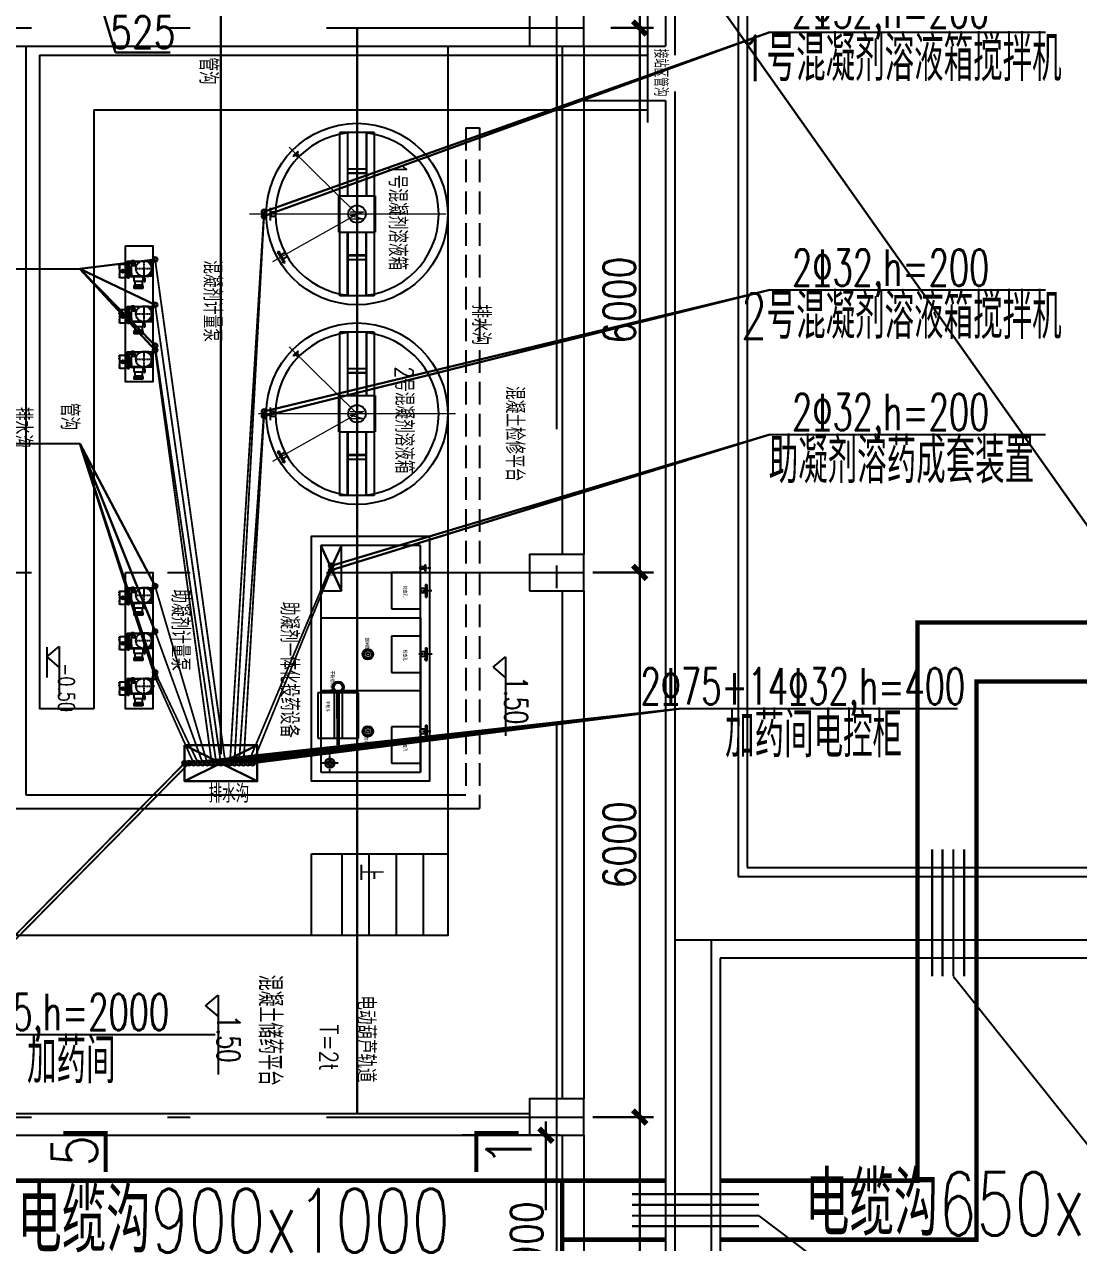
# Model space of a CAD drawing. Header units: millimetres. Extents: x -437359 to 106527, y -82378 to 117612.
# Drawn here: x -419366 to -407750, y 38226 to 51649 of the extents above; entities that cross this region are included whole.
import ezdxf
from ezdxf.enums import TextEntityAlignment as Align

# ---------------------------------------------------------------- set-up
doc = ezdxf.new("R2010")
doc.units = ezdxf.units.MM
for name, pattern in [('ACAD_ISO04W100', [30, 24, -3, 0, -3]), ('ACAD_ISO10W100', [18.5, 12, -3, 0.5, -3]), ('CENTER', [50.8, 31.75, -6.35, 6.35, -6.35]), ('DASH', [0.35, 0.25, -0.1]), ('DASHEDX2', [38.1, 25.4, -12.7])]:
    doc.linetypes.add(name, pattern=pattern)
doc.layers.get('0').update_dxf_attribs({"color": 8})
doc.layers.get('Defpoints').update_dxf_attribs({"color": 8})
for name, color, linetype in [('01', 8, 'Continuous'), ('bg', 8, 'Continuous'), ('DIM-1', 8, 'Continuous'), ('DIM_SYMB', 8, 'Continuous'), ('EQUIPMENT', 8, 'Continuous'), ('NEW', 8, 'Continuous'), ('厂区电缆通道', 8, 'Continuous'), ('图层1', 8, 'Continuous'), ('图层2', 8, 'ACAD_ISO10W100'), ('外框', 8, 'Continuous'), ('栏杆平台', 8, 'Continuous'), ('桥架标注', 8, 'Continuous'), ('生活水管道', 8, 'Continuous'), ('电气尺寸标注', 8, 'Continuous'), ('电气标注', 8, 'Continuous'), ('电缆敷设', 8, 'DASH'), ('设备', 8, 'Continuous')]:
    doc.layers.add(name, color=color, linetype=linetype)
for name, color, linetype, lineweight in [('中心线', 8, 'ACAD_ISO10W100', 5), ('最粗线', 8, 'Continuous', 200), ('电缆通道', 8, 'Continuous', 30)]:
    doc.layers.add(name, color=color, linetype=linetype, lineweight=lineweight)
doc.styles.add('1', font='geditxt.shx', dxfattribs={"width": 0.75, "bigfont": 'hzfs_1.shx'})
doc.styles.add('geditxt1', font='geditxt.shx', dxfattribs={"width": 0.65, "bigfont": 'hzfs_1.shx'})
doc.styles.add('HZ', font='geditxt.shx', dxfattribs={"width": 0.8, "bigfont": 'hzfs_1.shx'})
doc.styles.get("Standard").update_dxf_attribs({"font": 'geditxt.shx', "bigfont": 'hzfs_1.shx'})
doc.styles.add('STYLE1', font='geditxt.shx', dxfattribs={"width": 0.7, "bigfont": 'hzfs_1.shx'})
doc.styles.add('统一字体', font='geditxt.shx', dxfattribs={"width": 0.75, "bigfont": 'hzfs_1.shx'})
doc.dimstyles.new('yk1.50', dxfattribs={"dimtxt": 350, "dimasz": 150, "dimexe": 150, "dimexo": 100, "dimgap": 50, "dimtad": 1, "dimdec": 0, "dimdsep": 46, "dimtxsty": 'HZ', "dimblk": 'ARCHTICK', "dimcen": 2.5, "dimdle": 150, "dimclrd": 256, "dimclre": 256, "dimclrt": 256, "dimadec": 0, "dimazin": 0, "dimtfac": 1, "dimtdec": 0, "dimtmove": 1, "dimatfit": 3, "dimfxl": 0, "dimlwd": -1, "dimlwe": -1, "dimarcsym": 0})

# ---------------------------------------------------------------- blocks, each defined once
blk = doc.blocks.new('A$C331F4481')
at = {"layer": '中心线', "ltscale": 300}
for q in [(-736, -749), (527, -931)]:
    blk.add_line((0, 0), q, dxfattribs=at)
at = {"layer": '中心线', "color": 1, "linetype": 'ACAD_ISO04W100', "ltscale": 0.5}
for p, q in [((-690, -660), (-676, -646)), ((-650, -701), (-636, -687)), ((534, -824), (515, -790)), ((434, -880), (414, -846))]:
    blk.add_line(p, q, dxfattribs=at)
at = {"layer": '设备', "color": 5}
for p, q in [((-900, 190), (900, 190)), ((-900, 190), (-900, -190)), ((-200, 200), (200, 200)), ((-200, -200), (-200, 200)), ((200, -200), (200, 200)), ((900, 190), (900, -190)), ((-900, 106), (-200, 106)), ((-900, 100), (-200, 100)), ((-500, -100), (-500, 100)), ((-456, -100), (-456, 100)), ((-450, -100), (-450, 100)), ((900, 106), (200, 106)), ((900, 100), (200, 100)), ((450, -100), (450, 100)), ((456, -100), (456, 100)), ((500, -100), (500, 100)), ((-200, -100), (-900, -100)), ((-900, -106), (-200, -106)), ((-450, -100), (-456, -100)), ((200, -100), (900, -100)), ((900, -106), (200, -106)), ((450, -100), (456, -100)), ((900, -190), (-900, -190)), ((200, -200), (-200, -200))]:
    blk.add_line(p, q, dxfattribs=at)
at = {"layer": '设备'}
for p, q in [((-686, -647), (-691, -652)), ((-691, -652), (-642, -702)), ((-689, -655), (-683, -649)), ((-686, -647), (-636, -696)), ((-685, -659), (-679, -653)), ((-670, -663), (-640, -633)), ((-652, -680), (-622, -650)), ((-648, -695), (-642, -690)), ((-644, -699), (-638, -694)), ((-636, -696), (-642, -702)), ((410, -865), (532, -795)), ((449, -842), (422, -795)), ((493, -817), (466, -770)), ((524, -817), (516, -804)), ((534, -812), (526, -798)), ((532, -795), (540, -808)), ((-25, -954), (-25, -900)), ((25, -954), (25, -900)), ((410, -865), (418, -878)), ((424, -875), (416, -861)), ((418, -878), (540, -808)), ((434, -869), (426, -856)), ((70, -954), (-70, -954))]:
    blk.add_line(p, q, dxfattribs=at)
at = {"layer": '设备', "color": 7, "linetype": 'DASHEDX2', "ltscale": 0.25}
for p, q in [((-651, -679), (-668, -661)), ((491, -814), (447, -839)), ((-25, -950), (25, -950))]:
    blk.add_line(p, q, dxfattribs=at)
at = {"layer": '设备'}
blk.add_circle((0, 0), 96.3, dxfattribs=at)
at = {"layer": '设备', "ltscale": 0.5}
for start, end in [(0, 180), (180, 0)]:
    blk.add_arc((0, 0), 900, start, end, dxfattribs=at)
at = {"layer": '设备', "width": 0.75}
blk.add_text('M', height=150, dxfattribs=at).set_placement((-39, -75))
blk = doc.blocks.new('A$C503B69DA')
for p, q in [((-269, 26), (-269, 40)), ((-262, 40), (-269, 40)), ((-262, 36), (-269, 36)), ((-262, 30), (-269, 30)), ((-262, 26), (-269, 26)), ((-262, 13), (-269, 13)), ((-269, 0), (-269, 13)), ((-262, 9), (-269, 9)), ((-262, 3), (-269, 3)), ((-262, -101), (-262, 43)), ((-196, 43), (-262, 43)), ((-196, -101), (-196, 43)), ((-196, 36), (-182, 36)), ((-196, 28), (-182, 28)), ((-196, 23), (-182, 23)), ((-196, 9), (-182, 9)), ((-196, 4), (-182, 4)), ((-179, 43), (-179, -101)), ((-179, 43), (-162, 43)), ((-174, -75), (-174, 75)), ((-169, 80), (-33, 80)), ((-166, 57), (-150, 57)), ((-158, -29), (-162, 43)), ((-158, 80), (-33, 80)), ((-158, 49), (-158, 65)), ((-135, 85), (-140, 0)), ((-140, 0), (-135, -89)), ((-108, 85), (-135, 85)), ((16, 85), (55, 85)), ((33, 80), (82, 80)), ((33, 80), (71, 80)), ((55, 67), (55, 85)), ((79, 57), (63, 57)), ((71, 49), (71, 65)), ((87, -75), (87, 75)), ((-262, 0), (-269, 0)), ((-269, -58), (-269, -71)), ((-262, -58), (-269, -58)), ((-262, -61), (-269, -61)), ((-262, -67), (-269, -67)), ((-262, -71), (-269, -71)), ((-262, -84), (-269, -84)), ((-269, -84), (-269, -98)), ((-262, -88), (-269, -88)), ((-262, -94), (-269, -94)), ((-262, -98), (-269, -98)), ((-196, -101), (-262, -101)), ((-196, -62), (-182, -62)), ((-196, -67), (-182, -67)), ((-196, -81), (-182, -81)), ((-196, -86), (-179, -86)), ((-196, -94), (-179, -94)), ((-179, -101), (-162, -101)), ((-169, -80), (-33, -80)), ((-158, -29), (-162, -101)), ((16, -87), (-135, -87)), ((14, -91), (-133, -91)), ((-119, -95), (-119, -91)), ((-104, -95), (-119, -95)), ((-115, -95), (-115, -91)), ((-109, -95), (-109, -138)), ((-107, -95), (-107, -91)), ((-104, -91), (-104, -95)), ((-15, -91), (-15, -95)), ((-15, -95), (0, -95)), ((-11, -95), (-11, -91)), ((-10, -95), (-10, -138)), ((-10, -121), (-3, -121)), ((-10, -131), (-3, -131)), ((-4, -95), (-4, -91)), ((-3, -116), (-3, -136)), ((-3, -116), (4, -116)), ((0, -95), (0, -91)), ((4, -110), (4, -142)), ((6, -108), (10, -108)), ((12, -110), (12, -142)), ((16, -85), (55, -85)), ((16, -85), (16, -89)), ((33, -80), (82, -80)), ((55, -67), (55, -85)), ((79, -57), (63, -57)), ((71, -49), (71, -65)), ((-109, -138), (-10, -138)), ((-109, -194), (-109, -220)), ((-109, -194), (-10, -194)), ((-10, -220), (-109, -220)), ((-105, -181), (-14, -181)), ((-105, -181), (-105, -194)), ((-104, -194), (-104, -220)), ((-99, -138), (-99, -181)), ((-99, -194), (-99, -220)), ((-95, -181), (-95, -187)), ((-86, -194), (-86, -220)), ((-83, -181), (-83, -190)), ((-81, -194), (-81, -220)), ((-71, -181), (-71, -187)), ((-62, -194), (-62, -220)), ((-59, -181), (-59, -190)), ((-57, -194), (-57, -220)), ((-47, -181), (-47, -187)), ((-38, -194), (-38, -220)), ((-35, -181), (-35, -190)), ((-33, -194), (-33, -220)), ((-23, -181), (-23, -187)), ((-20, -194), (-20, -220)), ((-19, -138), (-19, -181)), ((-15, -194), (-15, -220)), ((-14, -181), (-14, -194)), ((-10, -194), (-10, -220)), ((-3, -136), (4, -136)), ((6, -144), (10, -144))]:
    blk.add_line(p, q)
blk.add_lwpolyline([(-108, 59), (-118, 55), (-122, 45), (-118, 35), (-108, 31), (-98, 35), (-94, 45), (-98, 55)], close=True)
for centre, radius in [((-158, 57), 4.5), ((-108, 45), 14), ((0, 0), 86.5), ((71, 57), 4.5), ((-229, -29), 17.5), ((-229, -29), 12.5), ((-158, -57), 4.5), ((71, -57), 4.5)]:
    blk.add_circle(centre, radius)
for centre, radius, start, end in [((-169, 75), 5, 90, 180), ((-108, 80), 5, 0, 90), ((82, 75), 5, 0, 90), ((-169, -75), 5, 180, 270), ((-133, -89), 2, 183.1589, 270), ((6, -110), 2, 90, 180), ((10, -110), 2, 0, 90), ((14, -89), 2, 270, 0), ((82, -75), 5, 270, 0), ((6, -142), 2, 180, 270), ((10, -142), 2, 270, 0)]:
    blk.add_arc(centre, radius, start, end)
blk.add_open_spline([(-161, 17), (-158, 16), (-151, 13), (-144, 13), (-139, 14)], degree=3, knots=[0, 0, 0, 0, 8.139741, 22.16526, 22.16526, 22.16526, 22.16526])
blk.add_spline([(-161, -75), (-153, -72), (-136, -73)], degree=3)
at = {"layer": '图层1'}
for p, q in [((-182, 82), (94, 82)), ((-182, -82), (-182, 82)), ((-179, -82), (-179, 82)), ((92, -82), (92, 82)), ((94, -82), (94, 82)), ((-182, -82), (94, -82))]:
    blk.add_line(p, q, dxfattribs=at)
at = {"layer": '图层2'}
for p, q in [((-91, 0), (91, 0)), ((0, 88), (0, -88))]:
    blk.add_line(p, q, dxfattribs=at)
blk = doc.blocks.new('A$C39CB0DBC')
for centre in [(-1300, 520), (-450, 520)]:
    blk.add_circle(centre, 17)
at = {"layer": 'DIM-1', "color": 1, "linetype": 'CENTER'}
for p, q in [((-2250, 1212), (-2250, 1086)), ((-2000, 1224), (-2000, 1086)), ((-1300, 1226), (-1300, 1080)), ((-450, 1212), (-450, 1086)), ((-2279, 1162), (-2279, 1142)), ((-2221, 1161), (-2221, 1142)), ((-2058, 1179), (-2058, 1140)), ((-1942, 1181), (-1942, 1142)), ((-1358, 1179), (-1358, 1139)), ((-1242, 1180), (-1242, 1141)), ((-508, 1179), (-508, 1140)), ((-392, 1181), (-392, 1142)), ((-100, 193), (-100, 5)), ((-2, 100), (-198, 100))]:
    blk.add_line(p, q, dxfattribs=at)
at = {"layer": '最粗线', "lineweight": -2}
for p, q in [((0, 1100), (-2500, 1100)), ((-2500, 1100), (-2500, 0)), ((0, 1100), (-2500, 1100)), ((-2200, 1100), (-2200, 780)), ((-1800, 780), (-1800, 1100)), ((-1700, 0), (-1700, 1100)), ((-1700, 1100), (-900, 1100)), ((-1500, 1100), (-1500, 780)), ((-1320, 1100), (-1280, 1100)), ((-1100, 780), (-1100, 1100)), ((-900, 0), (-900, 1100)), ((0, 1100), (-900, 1100)), ((-900, 1100), (0, 1100)), ((-300, 1100), (-850, 1100)), ((-500, 1100), (-500, 780)), ((-100, 780), (-100, 1100)), ((0, 0), (0, 1100)), ((-2200, 780), (-1800, 780)), ((-1500, 780), (-1100, 780)), ((-500, 780), (-100, 780)), ((-375, 417), (-875, 417)), ((-875, 417), (-875, -33)), ((-375, -33), (-375, 417)), ((-2000, 230), (-2500, 230)), ((-2500, 230), (-2500, 0)), ((-2000, 0), (-2000, 230)), ((-875, 235), (-375, 235)), ((-301, 203), (-875, 203)), ((-301, 183), (-875, 182)), ((-875, 149), (-375, 149)), ((-301, 183), (-301, 203)), ((-2500, 0), (0, 0)), ((-2500, 0), (-1800, 0)), ((-875, -33), (-375, -33))]:
    blk.add_line(p, q, dxfattribs=at)
for centre, radius in [((-1300, 520), 58.3), ((-1300, 520), 42.9), ((-450, 520), 58.3), ((-450, 520), 42.9), ((-938, 192), 63.4), ((-938, 192), 47)]:
    blk.add_circle(centre, radius, dxfattribs=at)
at = {"layer": '设备', "color": 0, "ltscale": 0.5}
for p, q in [((-2285, 1149), (-2285, 1157)), ((-2215, 1157), (-2285, 1157)), ((-2215, 1149), (-2285, 1149)), ((-2281, 1157), (-2281, 1149)), ((-2276, 1157), (-2276, 1149)), ((-2262, 1149), (-2262, 1100)), ((-2237, 1149), (-2237, 1100)), ((-2224, 1157), (-2224, 1149)), ((-2218, 1157), (-2218, 1149)), ((-2215, 1149), (-2215, 1157)), ((-2070, 1154), (-2070, 1170)), ((-2070, 1170), (-1930, 1170)), ((-2070, 1154), (-1930, 1154)), ((-2063, 1170), (-2063, 1154)), ((-2052, 1170), (-2052, 1154)), ((-2025, 1154), (-2025, 1100)), ((-1975, 1154), (-1975, 1100)), ((-1948, 1170), (-1948, 1154)), ((-1937, 1170), (-1937, 1154)), ((-1930, 1154), (-1930, 1170)), ((-1370, 1153), (-1370, 1169)), ((-1370, 1169), (-1230, 1169)), ((-1370, 1153), (-1230, 1153)), ((-1363, 1169), (-1363, 1153)), ((-1352, 1169), (-1352, 1153)), ((-1325, 1153), (-1325, 1099)), ((-1275, 1153), (-1275, 1099)), ((-1248, 1169), (-1248, 1153)), ((-1237, 1169), (-1237, 1153)), ((-1230, 1153), (-1230, 1169)), ((-520, 1154), (-520, 1170)), ((-520, 1170), (-380, 1170)), ((-520, 1154), (-380, 1154)), ((-513, 1170), (-513, 1154)), ((-502, 1170), (-502, 1154)), ((-475, 1154), (-475, 1100)), ((-425, 1154), (-425, 1100)), ((-398, 1170), (-398, 1154)), ((-387, 1170), (-387, 1154)), ((-380, 1154), (-380, 1170))]:
    blk.add_line(p, q, dxfattribs=at)
at = {"layer": '设备', "color": 7, "linetype": 'DASHEDX2', "ltscale": 0.25}
for p, q in [((-2262, 1147), (-2237, 1147)), ((-1975, 1150), (-2025, 1150)), ((-1275, 1149), (-1325, 1149)), ((-425, 1150), (-475, 1150))]:
    blk.add_line(p, q, dxfattribs=at)
at = {"layer": '设备', "ltscale": 0.5}
blk.add_line((-100, 125), (-100, 150), dxfattribs=at)
at = {"layer": '设备', "color": 0, "ltscale": 0.5}
for centre, radius in [((-100, 100), 50.4), ((-100, 138), 6.72), ((-138, 100), 6.72), ((-100, 100), 25), ((-100, 100), 25), ((-100, 62), 6.72), ((-62, 100), 6.72)]:
    blk.add_circle(centre, radius, dxfattribs=at)
for radius, start, end in [(37.7, 79.7649, 100.2351), (37.7, 169.7649, 190.2351), (25, 0, 180), (37.7, 259.7649, 280.2351), (37.7, 349.7649, 10.2351)]:
    blk.add_arc((-100, 100), radius, start, end, dxfattribs=at)
at = {"layer": '外框', "color": 6, "attachment_point": 3, "style": '1'}
for s, insert, char_height in [('{\\fSimSun|b0|i0|c134|p2;检查孔}', (-1927, 950), 39.42), ('{\\fSimSun|b0|i0|c134|p2;检查孔}', (-1227, 950), 39.42), ('{\\fSimSun|b0|i0|c134|p2;检查孔}', (-227, 950), 39.42), ('{\\fSimSun|b0|i0|c134|p2;搅拌机}', (-1362, 530), 39.42), ('{\\fSimSun|b0|i0|c134|p2;搅拌机}', (-273, 519), 35.84), ('{\\fSimSun|b0|i0|c134|p2;电控柜}', (-2157, 144), 39.42), ('{\\fSimSun|b0|i0|c134|p2;干粉给料机}', (-909, 149), 39.42), ('{\\fSimSun|b0|i0|c134|p2;干粉斗}', (-662, 98), 39.42)]:
    blk.add_mtext(s, dxfattribs=dict(at, insert=insert, char_height=char_height))
blk = doc.blocks.new('_ArchTick')
at = {"color": 0, "linetype": 'ByBlock', "const_width": 0.4}
blk.add_lwpolyline([(-0.5, -0.5), (0.5, 0.5)], dxfattribs=at)
blk = doc.blocks.new('*D377')
at = {"layer": 'Defpoints', "color": 0, "transparency": 16777216}
for p in [(-412610, 57609), (-413004, 51609), (-412586, 51609)]:
    blk.add_point(p, dxfattribs=at)
at = {"layer": '电缆通道', "transparency": 16777216}
for p, q in [((-412586, 57759), (-412586, 51459)), ((-412510, 57609), (-412436, 57609)), ((-412904, 51609), (-412436, 51609))]:
    blk.add_line(p, q, dxfattribs=at)
at = {"layer": '电缆通道', "transparency": 16777216, "xscale": 150, "yscale": 150, "zscale": 150}
for p, rotation in [((-412586, 57609), 90), ((-412586, 51609), 270)]:
    blk.add_blockref('_ArchTick', p, dxfattribs=dict(at, rotation=rotation))
at = {"layer": '电缆通道', "transparency": 16777216, "insert": (-412811, 54609), "char_height": 350, "attachment_point": 5, "rotation": 90, "style": 'HZ'}
blk.add_mtext('6000', dxfattribs=at)
blk = doc.blocks.new('*D378')
at = {"layer": 'Defpoints', "color": 0, "transparency": 16777216}
for p in [(-413004, 51609), (-413201, 45609), (-412586, 45609)]:
    blk.add_point(p, dxfattribs=at)
at = {"layer": '电缆通道', "transparency": 16777216}
for p, q in [((-412586, 51759), (-412586, 45459)), ((-412904, 51609), (-412436, 51609)), ((-413101, 45609), (-412436, 45609))]:
    blk.add_line(p, q, dxfattribs=at)
at = {"layer": '电缆通道', "transparency": 16777216, "xscale": 150, "yscale": 150, "zscale": 150}
for p, rotation in [((-412586, 51609), 90), ((-412586, 45609), 270)]:
    blk.add_blockref('_ArchTick', p, dxfattribs=dict(at, rotation=rotation))
at = {"layer": '电缆通道', "transparency": 16777216, "insert": (-412811, 48609), "char_height": 350, "attachment_point": 5, "rotation": 90, "style": 'HZ'}
blk.add_mtext('6000', dxfattribs=at)
blk = doc.blocks.new('*D379')
at = {"layer": 'Defpoints', "color": 0, "transparency": 16777216}
for p in [(-413201, 45609), (-413201, 39609), (-412586, 39609)]:
    blk.add_point(p, dxfattribs=at)
at = {"layer": '电缆通道', "transparency": 16777216}
for p, q in [((-412586, 45759), (-412586, 39459)), ((-413101, 45609), (-412436, 45609)), ((-413101, 39609), (-412436, 39609))]:
    blk.add_line(p, q, dxfattribs=at)
at = {"layer": '电缆通道', "transparency": 16777216, "xscale": 150, "yscale": 150, "zscale": 150}
for p, rotation in [((-412586, 45609), 90), ((-412586, 39609), 270)]:
    blk.add_blockref('_ArchTick', p, dxfattribs=dict(at, rotation=rotation))
at = {"layer": '电缆通道', "transparency": 16777216, "insert": (-412811, 42609), "char_height": 350, "attachment_point": 5, "rotation": 90, "style": 'HZ'}
blk.add_mtext('6000', dxfattribs=at)
blk = doc.blocks.new('*D380')
at = {"layer": 'Defpoints', "color": 0, "transparency": 16777216}
for p in [(-413201, 39609), (-413201, 33609), (-412586, 33609)]:
    blk.add_point(p, dxfattribs=at)
at = {"layer": '电缆通道', "transparency": 16777216}
for p, q in [((-412586, 39759), (-412586, 33459)), ((-413101, 39609), (-412436, 39609)), ((-413101, 33609), (-412436, 33609))]:
    blk.add_line(p, q, dxfattribs=at)
at = {"layer": '电缆通道', "transparency": 16777216, "xscale": 150, "yscale": 150, "zscale": 150}
for p, rotation in [((-412586, 39609), 90), ((-412586, 33609), 270)]:
    blk.add_blockref('_ArchTick', p, dxfattribs=dict(at, rotation=rotation))
at = {"layer": '电缆通道', "transparency": 16777216, "insert": (-412811, 36609), "char_height": 350, "attachment_point": 5, "rotation": 90, "style": 'HZ'}
blk.add_mtext('6000', dxfattribs=at)
blk = doc.blocks.new('*D420')
at = {"layer": 'Defpoints', "color": 0, "transparency": 16777216}
for p in [(-414641, 39409), (-413619, 39409), (-414641, 37509)]:
    blk.add_point(p, dxfattribs=at)
at = {"layer": '电缆通道', "transparency": 16777216}
for p, q in [((-413619, 39559), (-413619, 38582)), ((-414541, 39409), (-413469, 39409)), ((-413619, 37359), (-413619, 37819)), ((-414541, 37509), (-413469, 37509))]:
    blk.add_line(p, q, dxfattribs=at)
at = {"layer": '电缆通道', "transparency": 16777216, "xscale": 150, "yscale": 150, "zscale": 150}
for p, rotation in [((-413619, 39409), 90), ((-413619, 37509), 270)]:
    blk.add_blockref('_ArchTick', p, dxfattribs=dict(at, rotation=rotation))
at = {"layer": '电缆通道', "transparency": 16777216, "insert": (-413832, 38201), "char_height": 350, "attachment_point": 5, "rotation": 90, "style": 'HZ'}
blk.add_mtext('1900', dxfattribs=at)
blk = doc.blocks.new('*D429')
at = {"layer": 'Defpoints', "color": 0, "transparency": 16777216}
for p in [(-418326, 52859), (-418851, 52659), (-418326, 52088)]:
    blk.add_point(p, dxfattribs=at)
at = {"layer": '电缆通道', "transparency": 16777216}
for p, q in [((-418326, 52759), (-418326, 51938)), ((-418851, 52559), (-418851, 51938)), ((-419001, 52088), (-418176, 52088)), ((-418588, 52088), (-418363, 51338)), ((-418363, 51338), (-417759, 51338))]:
    blk.add_line(p, q, dxfattribs=at)
at = {"layer": '电缆通道', "transparency": 16777216, "xscale": 150, "yscale": 150, "zscale": 150, "rotation": 180}
blk.add_blockref('_ArchTick', (-418851, 52088), dxfattribs=at)
at = {"layer": '电缆通道', "transparency": 16777216, "xscale": 150, "yscale": 150, "zscale": 150}
blk.add_blockref('_ArchTick', (-418326, 52088), dxfattribs=at)
at = {"layer": '电缆通道', "transparency": 16777216, "insert": (-418061, 51563), "char_height": 350, "attachment_point": 5, "style": 'HZ'}
blk.add_mtext('525', dxfattribs=at)
blk = doc.blocks.new('*D432')
at = {"layer": 'Defpoints', "color": 0, "transparency": 16777216}
for p in [(-417201, 52644), (-422501, 52298), (-417201, 43509)]:
    blk.add_point(p, dxfattribs=at)
at = {"layer": '电缆通道', "transparency": 16777216}
for p, q in [((-422501, 52398), (-422501, 52794)), ((-417201, 43609), (-417201, 52794)), ((-422651, 52644), (-417051, 52644))]:
    blk.add_line(p, q, dxfattribs=at)
at = {"layer": '电缆通道', "transparency": 16777216, "xscale": 150, "yscale": 150, "zscale": 150, "rotation": 180}
blk.add_blockref('_ArchTick', (-422501, 52644), dxfattribs=at)
at = {"layer": '电缆通道', "transparency": 16777216, "xscale": 150, "yscale": 150, "zscale": 150}
blk.add_blockref('_ArchTick', (-417201, 52644), dxfattribs=at)
at = {"layer": '电缆通道', "transparency": 16777216, "insert": (-419851, 52869), "char_height": 350, "attachment_point": 5, "style": 'HZ'}
blk.add_mtext('5300', dxfattribs=at)

msp = doc.modelspace()

# ---------------------------------------------------------------- linework, layer by layer
for p, q in [((-411500.6, 67608.6), (-411500.6, 42258.6)), ((-411400.6, 67508.6), (-411400.6, 42358.6)), ((-412200.6, 53291.2), (-412200.6, 51308.6)), ((-412300.6, 53191.2), (-412300.6, 51408.6)), ((-420200.6, 51408.6), (-413800.6, 51408.6)), ((-419350.6, 51408.6), (-419350.6, 43158.6)), ((-414700.6, 51408.6), (-414700.6, 41608.6)), ((-413440.6, 51408.6), (-413440.6, 45808.6)), ((-413200.6, 51408.6), (-413200.6, 45808.6)), ((-413200.6, 51408.6), (-412300.6, 51408.6)), ((-419200.6, 51308.6), (-412500.6, 51308.6)), ((-419200.6, 51308.6), (-419200.6, 44108.6)), ((-413500.6, 51308.6), (-413500.6, 50708.6)), ((-412200.6, 50908.6), (-412200.6, 29131.9)), ((-414700.6, 50808.6), (-414700.6, 43108.6)), ((-413200.6, 50808.6), (-412300.6, 50808.6)), ((-412300.6, 50808.6), (-412300.6, 29031.9)), ((-418600.6, 50708.6), (-412500.6, 50708.6)), ((-418600.6, 50708.6), (-418600.6, 44108.6)), ((-414500.6, 50508.6), (-414350.6, 50508.6)), ((-413440.6, 45408.6), (-413440.6, 39808.6)), ((-413200.6, 45408.6), (-413200.6, 39808.6)), ((-418600.6, 44108.6), (-419200.6, 44108.6)), ((-419350.6, 43158.6), (-414500.6, 43158.6)), ((-419500.6, 43008.6), (-414350.6, 43008.6)), ((-416200.6, 42508.6), (-414700.6, 42508.6)), ((-416200.6, 41608.6), (-416200.6, 42508.6)), ((-415866, 41608.6), (-415866, 42508.6)), ((-415570.9, 42508.6), (-415570.9, 41608.6)), ((-415270.9, 42508.6), (-415270.9, 41608.6)), ((-414970.9, 42508.6), (-414970.9, 41608.6)), ((-414700.6, 42508.6), (-414700.6, 41608.6)), ((-411400.6, 42358.6), (-382400.6, 42358.6)), ((-411500.6, 42258.6), (-382400.6, 42258.6)), ((-414700.6, 41608.6), (-415666, 41608.6)), ((-411800.6, 41558.6), (-412200.6, 41558.6)), ((-411800.6, 41558.6), (-411800.6, 29531.9)), ((-382400.6, 41558.6), (-411800.6, 41558.6)), ((-411700.6, 41358.6), (-411700.6, 29631.9)), ((-407000.6, 41358.6), (-411700.6, 41358.6)), ((-422200.6, 39648.6), (-413800.6, 39648.6)), ((-422200.6, 39648.6), (-413800.6, 39648.6)), ((-422200.6, 39408.6), (-413800.6, 39408.6)), ((-422200.6, 39408.6), (-413800.6, 39408.6)), ((-413440.6, 39408.6), (-413440.6, 33808.6)), ((-413200.6, 39408.6), (-413200.6, 33408.6))]:
    msp.add_line(p, q)
at = {"linetype": 'DASH', "ltscale": 1000}
for p, q in [((-414500.6, 50508.6), (-414500.6, 43158.6)), ((-414350.6, 50508.6), (-414350.6, 43008.6))]:
    msp.add_line(p, q, dxfattribs=at)
at = {"color": 0}
for p, q in [((-414063.5, 44681.2), (-414063.5, 43809.6)), ((-415666, 41608.6), (-422560.6, 41608.6))]:
    msp.add_line(p, q, dxfattribs=at)
for points in [[(-412500.6, 54324.7), (-412500.6, 52450.5), (-412607.6, 52421.8), (-412393.6, 52368.3), (-412500.6, 52339.7), (-412500.6, 50568.5)], [(-414700.6, 51408.6), (-414700.6, 41608.6), (-422560.6, 41608.6)]]:
    msp.add_lwpolyline(points)
for points in [[(-413800.6, 51408.6), (-413200.6, 51408.6), (-413200.6, 51808.6), (-413800.6, 51808.6)], [(-418250.6, 49208.6), (-417950.6, 49208.6), (-417950.6, 47708.6), (-418250.6, 47708.6)], [(-414900.6, 46008.6), (-414900.6, 43308.6), (-416200.6, 43308.6), (-416200.6, 46008.6)], [(-413800.6, 45408.6), (-413200.6, 45408.6), (-413200.6, 45808.6), (-413800.6, 45808.6)], [(-418250.6, 45608.6), (-417950.6, 45608.6), (-417950.6, 44108.6), (-418250.6, 44108.6)], [(-413800.6, 39408.6), (-413200.6, 39408.6), (-413200.6, 39808.6), (-413800.6, 39808.6)], [(-413800.6, 39408.6), (-413200.6, 39408.6), (-413200.6, 39808.6), (-413800.6, 39808.6)]]:
    msp.add_lwpolyline(points, close=True)
msp.add_lwpolyline([(-416040, 42106.8, 1, 1, 0), (-415404.2, 42106.8, 100, 1, 0), (-415112.2, 42106.8, 1, 1, 0)], format="xyseb")
for centre in [(-415700.6, 49558.6), (-415700.6, 47358.6)]:
    msp.add_circle(centre, 1000)
at = {"layer": '01', "color": 2}
msp.add_line((-419119.5, 44785.8), (-419119.5, 44453.7), dxfattribs=at)
at = {"layer": 'DIM_SYMB'}
for p, q in [((-419119.5, 44678.4), (-418981.1, 44794.7)), ((-418981.1, 44794.7), (-418981.1, 44246.3)), ((-419119.5, 44678.4), (-418981.1, 44562.1)), ((-414201.8, 44564.9), (-414063.5, 44681.2)), ((-414201.8, 44564.9), (-414063.5, 44448.6)), ((-417369.7, 40834.8), (-417231.4, 40951.1)), ((-417231.4, 40951.1), (-417231.4, 40079.5)), ((-417369.7, 40834.8), (-417231.4, 40718.5))]:
    msp.add_line(p, q, dxfattribs=at)
at = {"layer": '中心线', "color": 1, "lineweight": -2, "ltscale": 500}
for p, q in [((-413500.6, 37936.9), (-413500.6, 67122.2)), ((-425288, 51608.6), (-413200.6, 51608.6)), ((-425288, 45608.6), (-413200.6, 45608.6)), ((-413500.6, 24108.6), (-413500.6, 41302.2)), ((-413500.6, 24108.6), (-413500.6, 41302.2)), ((-425288, 39608.6), (-413200.6, 39608.6)), ((-425288, 39608.6), (-413200.6, 39608.6))]:
    msp.add_line(p, q, dxfattribs=at)
at = {"layer": '中心线', "ltscale": 300}
for p, q in [((-415700.6, 46308.6), (-415700.6, 50691.2)), ((-414716.8, 49558.6), (-416884.5, 49558.6)), ((-414616.8, 47358.6), (-416784.5, 47358.6))]:
    msp.add_line(p, q, dxfattribs=at)
at = {"layer": '厂区电缆通道'}
for points in [[(-409130.6, 41158.6), (-407605.6, 39249.6), (-403074.1, 39249.6)], [(-411272.5, 38522.9), (-409372.6, 37086.3), (-404841.2, 37086.3)]]:
    msp.add_lwpolyline(points, dxfattribs=at)
at = {"layer": '桥架标注', "color": 3}
for p, q in [((-411154, 51562.5, -28535.1), (-408115.1, 51562.5)), ((-421794.6, 48953.6, -14267.5), (-418755.8, 48953.6, 14267.5)), ((-411154, 48722.4, -28535.1), (-408115.1, 48722.4)), ((-411154, 47130.7, -28535.1), (-408115.1, 47130.7)), ((-421794.6, 47031, -14267.5), (-418755.8, 47031, 14267.5)), ((-412122.1, 44110.5, -28535.1), (-409083.2, 44110.5)), ((-420301.3, 40519.3, -14267.5), (-417262.5, 40519.3, 14267.5))]:
    msp.add_line(p, q, dxfattribs=at)
at = {"layer": '生活水管道', "linetype": 'ACAD_ISO10W100', "ltscale": 30, "const_width": 25}
msp.add_lwpolyline([(-415700.6, 39648.6), (-415700.6, 51608.6)], dxfattribs=at)
at = {"layer": '电气尺寸标注', "color": 0, "ltscale": 1500, "const_width": 42.9}
for points in [[(-418470.7, 39003.8), (-418470.7, 39435.5), (-418937.8, 39435.5)], [(-414387, 39003.8), (-414387, 39435.5), (-413919.9, 39435.5)]]:
    msp.add_lwpolyline(points, dxfattribs=at)
at = {"layer": '电缆敷设', "ltscale": 500, "const_width": 25}
for points in [[(-409364.6, 42558.6), (-409364.6, 41158.6)], [(-409249.9, 42558.6), (-409249.9, 41158.6)], [(-409130.6, 42558.6), (-409130.6, 41158.6)], [(-409011.3, 42558.6), (-409011.3, 41158.6)], [(-412672.5, 38761.5), (-411272.5, 38761.5)], [(-412672.5, 38642.2), (-411272.5, 38642.2)], [(-412672.5, 38522.9), (-411272.5, 38522.9)], [(-412672.5, 38408.2), (-411272.5, 38408.2)]]:
    msp.add_lwpolyline(points, dxfattribs=at)
at = {"layer": '电缆通道'}
for p, q in [((-437359.2, 88125.2), (-353259.2, -30774.8)), ((-411154, 51562.5, -28535.1), (-416725.6, 49583.6)), ((-416725.6, 49533.6), (-411154, 51562.5, -28535.1)), ((-417925.6, 49058.6), (-418755.8, 48953.6, 14267.5)), ((-418755.8, 48953.6, 14267.5), (-417925.6, 48558.6)), ((-417925.6, 48108.6), (-418755.8, 48953.6, 14267.5)), ((-418755.8, 48953.6, 14267.5), (-417925.6, 48058.6)), ((-411154, 48722.4, -28535.1), (-416725.6, 47383.6)), ((-416725.6, 47333.6), (-411154, 48722.4, -28535.1)), ((-415985.6, 45683.6), (-411154, 47130.7, -28535.1)), ((-415985.6, 45633.6), (-411154, 47130.7, -28535.1)), ((-417925.6, 45458.6), (-418755.8, 47031, 14267.5)), ((-418755.8, 47031, 14267.5), (-417925.6, 44958.6)), ((-417925.6, 44508.6), (-418755.8, 47031, 14267.5)), ((-418755.8, 47031, 14267.5), (-417925.6, 44458.6)), ((-416100.6, 45908.6), (-415870.6, 45408.6)), ((-415870.6, 45908.6), (-416100.6, 45408.6)), ((-417959.8, 44358.6), (-417930.6, 44358.6)), ((-417600.6, 43508.6), (-412122.1, 44110.5, -28535.1)), ((-417550.9, 43508.5), (-412122.1, 44110.5, -28535.1)), ((-412122.1, 44110.5, -28535.1), (-417500.9, 43508.5)), ((-417450.9, 43508.5, 1.7), (-412122.1, 44110.5, -28535.1)), ((-412122.1, 44110.5, -28535.1), (-417400.9, 43508.5, 1.7)), ((-417350.9, 43508.5, 1.7), (-412122.1, 44110.5, -28535.1)), ((-412122.1, 44110.5, -28535.1), (-417300.9, 43508.5)), ((-417250.9, 43508.5, 1.7), (-412122.1, 44110.5, -28535.1)), ((-412122.1, 44110.5, -28535.1), (-417200.6, 43508.6)), ((-417150.9, 43508.5, 1.7), (-412122.1, 44110.5, -28535.1)), ((-412122.1, 44110.5, -28535.1), (-417100.9, 43508.5)), ((-417050.9, 43508.5, 1.7), (-412122.1, 44110.5, -28535.1)), ((-412122.1, 44110.5, -28535.1), (-417000.9, 43508.5)), ((-416950.9, 43508.5, 1.7), (-412122.1, 44110.5, -28535.1)), ((-412122.1, 44110.5, -28535.1), (-416900.9, 43508.5, 1.7)), ((-416850.9, 43508.5), (-412122.1, 44110.5, -28535.1)), ((-416800.6, 43708.6), (-417600.6, 43308.6)), ((-417600.6, 43708.6), (-416800.6, 43308.6))]:
    msp.add_line(p, q, dxfattribs=at)
at = {"layer": '电缆通道', "color": 4, "ltscale": 0.35, "const_width": 50}
for points in [[(-370001.6, 51283.6), (-385626.1, 51283.6), (-385626.1, 45058.6), (-409525.6, 45058.6), (-409525.6, 42858.6)], [(-370001.6, 50633.6), (-384976.1, 50633.6), (-384976.1, 44408.6), (-408875.6, 44408.6), (-408875.6, 42858.6)], [(-408875.6, 42858.6), (-408875.6, 38258.6), (-411700.6, 38258.6)], [(-409525.6, 42858.6), (-409525.6, 38908.6), (-411700.6, 38908.6)], [(-408875.6, 41358.6), (-408875.6, 38258.6), (-411700.6, 38258.6)], [(-409525.6, 41358.6), (-409525.6, 38908.6), (-411700.6, 38908.6)], [(-421360.6, 38908.6), (-413440.6, 38908.6)], [(-412300.6, 38908.6), (-413440.6, 38908.6)], [(-412300.6, 38908.6), (-413440.6, 38908.6)], [(-412300.6, 38258.6), (-413440.6, 38258.6)], [(-412300.6, 38258.6), (-413440.6, 38258.6)]]:
    msp.add_lwpolyline(points, dxfattribs=at)
at = {"layer": '电缆通道', "color": 1, "linetype": 'DASH', "ltscale": 500, "const_width": 20}
for points in [[(-416725.6, 49583.6), (-417100.9, 43508.5)], [(-417925.6, 48558.6), (-417200.9, 43508.5)], [(-417925.6, 48058.6), (-417300.9, 43508.5)], [(-416725.6, 47383.6), (-417000.9, 43508.5)], [(-415985.6, 45633.6), (-416850.9, 43508.5)], [(-417925.6, 44458.6), (-417500.9, 43508.5)], [(-421375.6, 39673.6), (-417600.6, 43508.6)], [(-421325.6, 39673.6), (-417550.9, 43508.5)]]:
    msp.add_lwpolyline(points, dxfattribs=at)
at = {"layer": '电缆通道', "color": 1, "linetype": 'DASH', "ltscale": 500, "const_width": 20, "elevation": 1.7}
for points in [[(-417050.9, 43508.5), (-416725.6, 49533.6)], [(-417150.9, 43508.5), (-417925.6, 49058.6)], [(-417250.9, 43508.5), (-417925.6, 48108.6)], [(-416950.9, 43508.5), (-416725.6, 47333.6)], [(-416900.9, 43508.5), (-415985.6, 45683.6)], [(-417350.9, 43508.5), (-417925.6, 45458.6)], [(-417400.9, 43508.5), (-417925.6, 44958.6)], [(-417450.9, 43508.5), (-417925.6, 44508.6)]]:
    msp.add_lwpolyline(points, dxfattribs=at)
at = {"layer": '电缆通道'}
msp.add_lwpolyline([(-417600.6, 43708.6), (-416800.6, 43708.6), (-416800.6, 43308.6), (-417600.6, 43308.6)], close=True, dxfattribs=at)
at = {"layer": '电缆通道', "const_width": 50}
msp.add_lwpolyline([(-413440.6, 38908.6), (-413440.6, 38008.6)], dxfattribs=at)
at = {"layer": '电缆通道'}
for centre in [(-416725.6, 49583.6), (-416725.6, 49533.6), (-417925.6, 49058.6), (-417925.6, 48558.6), (-417925.6, 48108.6), (-417925.6, 48058.6), (-416725.6, 47383.6), (-416725.6, 47333.6), (-415985.6, 45683.6), (-415985.6, 45633.6), (-417925.6, 45458.6), (-417925.6, 44958.6), (-417925.6, 44508.6), (-417925.6, 44458.6), (-417600.9, 43508.5, 1.7), (-417550.9, 43508.5, 1.7), (-417500.9, 43508.5, 1.7), (-417450.9, 43508.5, 1.7), (-417400.9, 43508.5, 1.7), (-417350.9, 43508.5, 1.7), (-417300.9, 43508.5, 1.7), (-417250.9, 43508.5, 1.7), (-417200.9, 43508.5, 1.7), (-417150.9, 43508.5, 1.7), (-417100.9, 43508.5, 1.7), (-417050.9, 43508.5, 1.7), (-417000.9, 43508.5, 1.7), (-416950.9, 43508.5, 1.7), (-416900.9, 43508.5, 1.7), (-416850.9, 43508.5, 1.7)]:
    msp.add_circle(centre, 25, dxfattribs=at)

# ---------------------------------------------------------------- block references
at = {"rotation": 270}
for name, p in [('A$C331F4481', (-415700.6, 49558.6)), ('A$C331F4481', (-415700.6, 47358.6)), ('A$C39CB0DBC', (-416100.6, 43408.6))]:
    msp.add_blockref(name, p, dxfattribs=at)
for p in [(-418050.6, 48958.6), (-418050.6, 48458.6), (-418050.6, 47958.6), (-418050.6, 45358.6), (-418050.6, 44858.6), (-418050.6, 44358.6)]:
    msp.add_blockref('A$C503B69DA', p)

# ---------------------------------------------------------------- texts
at = {"color": 0, "style": 'STYLE1'}
for s, height, width, p in [('1号混凝剂溶液箱', 200, 0.75, (-415352.5, 50119.4)), ('混凝剂计量泵', 200, 0.75, (-417394, 49049.8)), ('排水沟', 200, 0.75, (-414434.4, 48563.1)), ('2号混凝剂溶液箱', 200, 0.75, (-415281.2, 47878.8)), ('混凝土检修平台', 200, 0.75, (-414062.2, 47663.1)), ('助凝剂计量泵', 200, 0.75, (-417746.5, 45423.9)), ('助凝剂一体化投药设备', 200, 0.75, (-416545.5, 45286.8)), ('-0.50', 175, 0.75, (-418990, 44611.8)), ('1.50', 250, 0.7, (-414072.9, 44463.5)), ('混凝土储药平台', 250, 0.7, (-416784.9, 41178.2)), ('1.50', 250, 0.7, (-417240.8, 40733.4))]:
    msp.add_text(s, height=height, rotation=270, dxfattribs=dict(at, width=width)).set_placement(p)
at = {"layer": 'bg', "color": 7, "width": 0.7}
msp.add_text('接站区管沟', height=150, rotation=270, dxfattribs=at).set_placement((-412427.3, 51379.4))
at = {"layer": 'EQUIPMENT', "lineweight": 9, "style": 'HZ', "width": 0.75}
for s, p in [('管沟', (-417437.8, 51284.7)), ('排水沟', (-419485, 47434)), ('管沟', (-418966.5, 47476.9))]:
    msp.add_text(s, height=200, rotation=270, dxfattribs=at).set_placement(p)
msp.add_text('排水沟', height=200, dxfattribs=at).set_placement((-417337.5, 43073.4))
at = {"layer": 'NEW', "color": 3, "style": 'HZ', "width": 0.8}
for s, p in [('电动葫芦轨道', (-415700.2, 40950)), ('T=2t', (-416112.2, 40628.7))]:
    msp.add_text(s, height=200, rotation=270, dxfattribs=at).set_placement(p)
at = {"layer": '栏杆平台', "style": 'STYLE1', "width": 0.75}
msp.add_text('上', height=250, rotation=270, dxfattribs=at).set_placement((-415677.5, 42398.5))
at = {"layer": '桥架标注', "color": 2, "style": 'geditxt1', "width": 0.65}
for s, height, p in [('2%%13132,h=200', 400, (-409820.9, 51608.8, 148566.8)), ('1号混凝剂溶液箱搅拌机', 500, (-409702.2, 51023.4, 148566.8)), ('2%%13132,h=200', 400, (-409820.9, 48768.7, 148566.8)), ('2号混凝剂溶液箱搅拌机', 500, (-409702.2, 48183.4, 148566.8)), ('2%%13132,h=200', 400, (-409820.9, 47177.1, 148566.8)), ('助凝剂溶药成套装置', 500, (-409702.2, 46591.7, 148566.8)), ('2%%13175+14%%13132,h=400', 400, (-410789, 44156.8, 148566.8)), ('加药间电控柜', 500, (-410670.3, 43571.4, 148566.8)), ('2%%13175,h=2000', 400, (-418968.2, 40565.6, 162834.4)), ('加药间', 500, (-418849.5, 39980.2, 162834.4))]:
    msp.add_text(s, height=height, dxfattribs=at).set_placement(p, align=Align.CENTER)
at = {"layer": '电气尺寸标注', "color": 0, "ltscale": 1500, "style": '统一字体', "width": 0.8}
for s, p in [('5', (-418564.3, 39066.6)), ('1', (-413776.8, 39066.6))]:
    msp.add_text(s, height=500, rotation=90, dxfattribs=at).set_placement(p)
at = {"layer": '电气标注', "style": 'HZ', "width": 0.7}
for s, p in [('电缆沟650x550', (-410765.6, 38304.1)), ('电缆沟900x1000', (-419443.6, 38117.7))]:
    msp.add_text(s, height=700, dxfattribs=at).set_placement(p)

# ---------------------------------------------------------------- dimensions: what is measured, and where the dimension line sits
at = {"layer": '电缆通道'}
for base, p1, p2, picture, middle in [((-412585.8, 51608.6), (-412610.2, 57608.6), (-413003.8, 51608.6), '*D377', (-412810.8, 54608.6)), ((-412585.8, 45608.6), (-413003.8, 51608.6), (-413200.6, 45608.6), '*D378', (-412810.8, 48608.6)), ((-412585.8, 39608.6), (-413200.6, 45608.6), (-413200.6, 39608.6), '*D379', (-412810.8, 42608.6)), ((-412585.8, 33608.6), (-413200.6, 39608.6), (-413200.6, 33608.6), '*D380', (-412810.8, 36608.6))]:
    dim = msp.add_linear_dim(base=base, p1=p1, p2=p2, angle=90, dimstyle='yk1.50', override={"dimarcsym": 1}, dxfattribs=at)
    dim.commit()
    dim.dimension.update_dxf_attribs({"geometry": picture, "text_midpoint": middle})
for base, p1, p2, picture, middle in [((-417200.9, 52643.7), (-422500.6, 52297.7), (-417200.9, 43508.5), '*D432', (-419850.8, 52868.7)), ((-418325.6, 52088.1), (-418850.6, 52658.6), (-418325.6, 52858.6), '*D429', (-418313.1, 51563.1))]:
    dim = msp.add_linear_dim(base=base, p1=p1, p2=p2, dimstyle='yk1.50', override={"dimfxl": 0, "dimarcsym": 1}, dxfattribs=at)
    dim.commit()
    dim.dimension.update_dxf_attribs({"geometry": picture, "text_midpoint": middle})
dim = msp.add_linear_dim(base=(-413619.3, 39408.6), p1=(-414640.6, 37508.6), p2=(-414640.6, 39408.6), angle=90, dimstyle='yk1.50', override={"dimtmove": 2, "dimfxl": 0, "dimarcsym": 1}, dxfattribs=at)
dim.commit()
dim.dimension.update_dxf_attribs({"geometry": '*D420', "text_midpoint": (-413832, 38200.7), "dimtype": 160})

doc.saveas('drawing.dxf')
